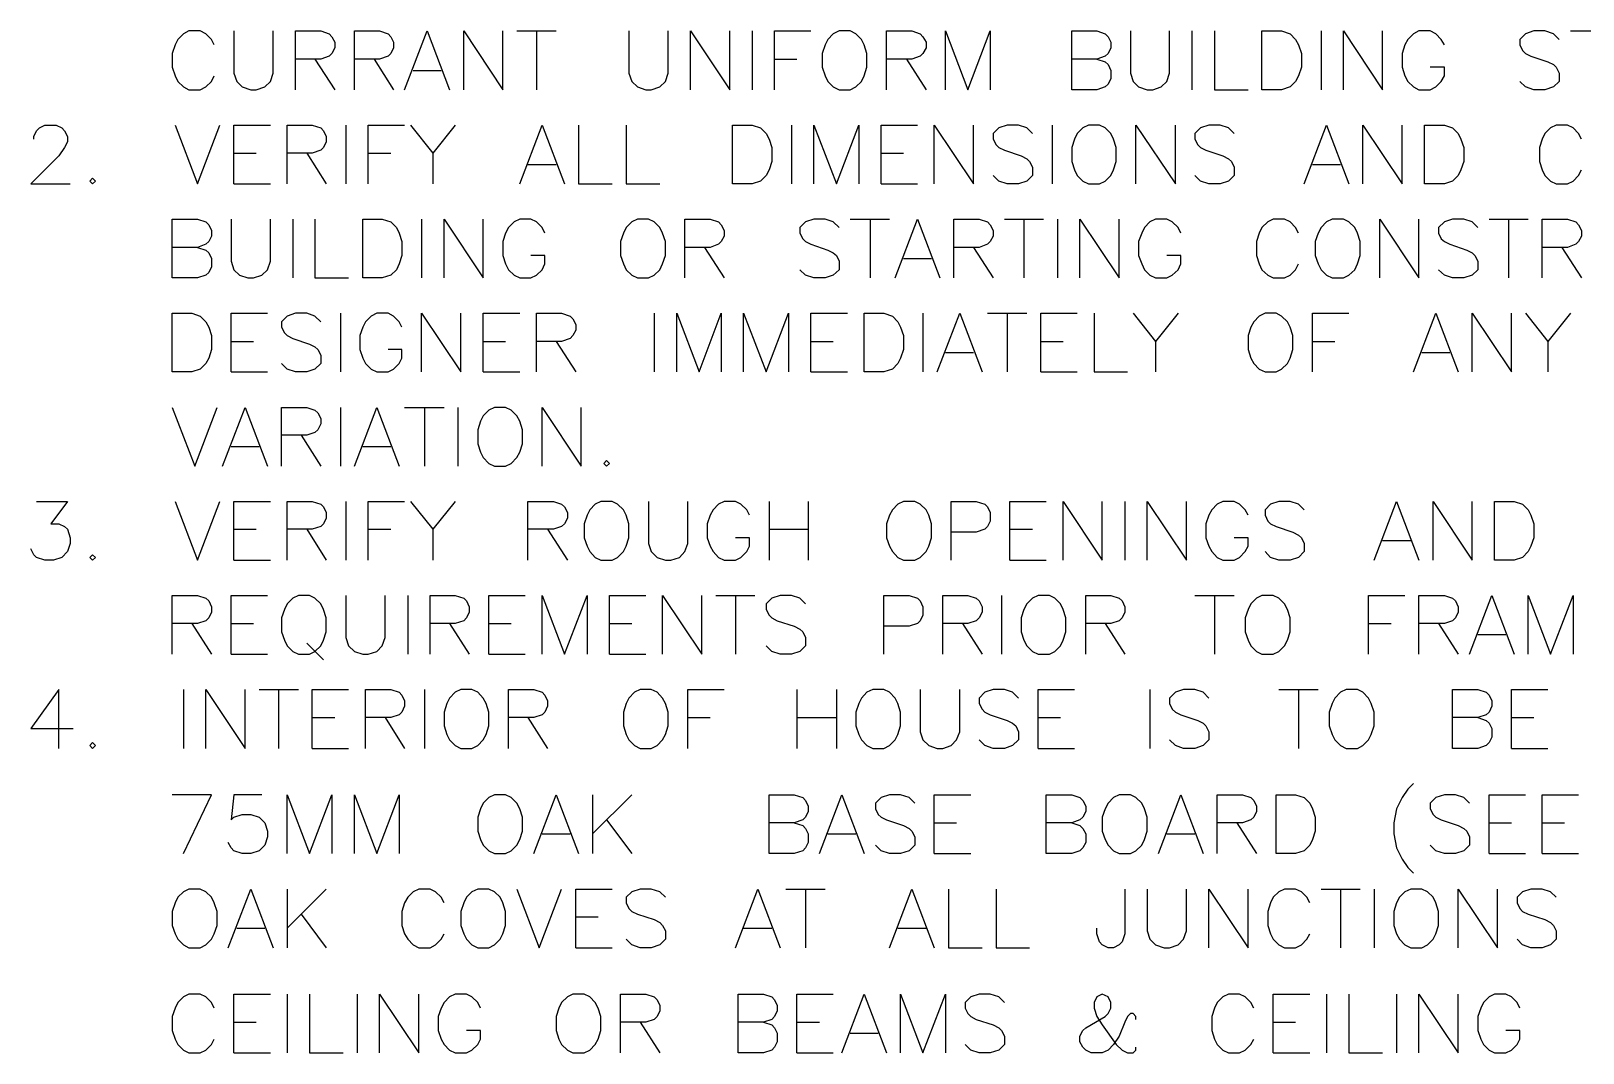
# Paper-space layout 'ISO A1' of a CAD drawing. Extents: x 0 to 817, y 0 to 553.
# Drawn here: x 524.4 to 656.3, y 378.9 to 465.8 of the extents above; entities that cross this region are included whole.
import ezdxf
from ezdxf.xclip import XClip

# ---------------------------------------------------------------- set-up
doc = ezdxf.new("R2010")
doc.units = 0
doc.header["$XCLIPFRAME"] = 0
doc.layers.add('Text', color=7, linetype='Continuous')

# ---------------------------------------------------------------- blocks, each defined once
blk = doc.blocks.new('Viewport6')
at = {"layer": 'Text', "color": 18, "linetype": 'Continuous', "lineweight": 25, "true_color": 0x000000}
for p, q in [((565.67, 465.85), (569.01, 465.85)), ((567.34, 465.85), (567.34, 460.85)), ((585.67, 465.85), (585.67, 460.85)), ((623.05, 465.85), (623.05, 460.85)), ((634.02, 465.85), (634.02, 460.85)), ((655.21, 465.85), (658.53, 465.85)), ((548.52, 463.46), (550.2, 460.85)), ((553.54, 463.46), (555.19, 460.85)), ((587.58, 463.46), (589.48, 463.46)), ((598.78, 463.46), (600.45, 460.85)), ((556.86, 462.5), (559.26, 462.5)), ((551.15, 457.85), (551.15, 452.85)), ((560.44, 457.85), (558.54, 455.46)), ((589.02, 457.85), (589.02, 452.85)), ((611.16, 457.85), (611.16, 452.85)), ((541.62, 455.46), (543.53, 455.46)), ((547.83, 455.46), (549.48, 452.85)), ((553.05, 455.46), (554.96, 455.46)), ((596.64, 455.46), (598.54, 455.46)), ((566.62, 454.5), (569.01, 454.5)), ((633.3, 454.5), (635.67, 454.5)), ((541.62, 452.85), (544.74, 452.85)), ((596.64, 452.85), (599.73, 452.85)), ((546.64, 449.85), (546.64, 444.85)), ((557.58, 449.85), (557.58, 444.85)), ((594.01, 449.85), (597.34, 449.85)), ((595.69, 449.85), (595.69, 444.85)), ((607.12, 449.85), (610.44, 449.85)), ((608.77, 449.85), (608.77, 444.85)), ((611.62, 449.85), (611.62, 444.85)), ((648.31, 449.85), (651.63, 449.85)), ((649.96, 449.85), (649.96, 444.85)), ((581.63, 447.45), (583.3, 444.85)), ((604.49, 447.45), (606.16, 444.85)), ((654.49, 447.45), (656.16, 444.85)), ((598.54, 446.5), (600.91, 446.5)), ((550.68, 441.84), (550.68, 436.85)), ((577.35, 441.84), (577.35, 436.85)), ((600.19, 441.84), (600.19, 436.85)), ((605.68, 441.84), (609.02, 441.84)), ((607.35, 441.84), (607.35, 436.85)), ((621.87, 441.84), (619.96, 439.45)), ((655.21, 441.84), (653.3, 439.45)), ((541.39, 439.45), (543.3, 439.45)), ((562.81, 439.45), (564.72, 439.45)), ((569.01, 439.45), (570.69, 436.85)), ((590.67, 439.45), (592.57, 439.45)), ((610.21, 439.45), (612.11, 439.45)), ((633.3, 439.45), (635.2, 439.45)), ((602.1, 438.52), (604.49, 438.52)), ((642.59, 438.52), (644.96, 438.52)), ((541.39, 436.85), (544.48, 436.85)), ((562.81, 436.85), (565.92, 436.85)), ((590.67, 436.85), (593.78, 436.85)), ((610.21, 436.85), (613.3, 436.85)), ((550.68, 433.84), (550.68, 428.85)), ((556.14, 433.84), (559.49, 433.84)), ((557.82, 433.84), (557.82, 428.85)), ((560.67, 433.84), (560.67, 428.85)), ((547.34, 431.47), (549.01, 428.85)), ((541.39, 430.52), (543.78, 430.52)), ((552.59, 430.52), (554.96, 430.52)), ((551.15, 425.84), (551.15, 420.85)), ((560.44, 425.84), (558.54, 423.47)), ((587.11, 425.84), (587.11, 420.85)), ((590.44, 425.84), (590.44, 420.85)), ((617.34, 425.84), (617.34, 420.85)), ((541.62, 423.47), (543.53, 423.47)), ((547.83, 423.47), (549.48, 420.85)), ((553.05, 423.47), (554.96, 423.47)), ((568.29, 423.47), (569.97, 420.85)), ((587.11, 423.47), (590.44, 423.47)), ((607.58, 423.47), (609.49, 423.47)), ((639.25, 422.52), (641.64, 422.52)), ((541.62, 420.85), (544.74, 420.85)), ((607.58, 420.85), (610.67, 420.85)), ((556.4, 417.84), (556.4, 412.85)), ((582.58, 417.84), (585.91, 417.84)), ((584.25, 417.84), (584.25, 412.85)), ((606.86, 417.84), (606.86, 412.85)), ((623.29, 417.84), (626.63, 417.84)), ((624.96, 417.84), (624.96, 412.85)), ((538.07, 415.47), (539.72, 412.85)), ((541.39, 415.47), (543.3, 415.47)), ((559.96, 415.47), (561.63, 412.85)), ((563.3, 415.47), (565.2, 415.47)), ((573.54, 415.47), (575.45, 415.47)), ((603.54, 415.47), (605.21, 412.85)), ((615.67, 415.47), (617.34, 412.85)), ((638.06, 415.47), (639.97, 415.47)), ((644.01, 415.47), (645.68, 412.85)), ((647.35, 414.52), (649.72, 414.52)), ((541.39, 412.85), (544.48, 412.85)), ((547.83, 413.8), (549.24, 412.36)), ((563.3, 412.85), (566.39, 412.85)), ((573.54, 412.85), (576.63, 412.85)), ((537.35, 409.84), (537.35, 404.84)), ((543.78, 409.84), (547.11, 409.84)), ((545.43, 409.84), (545.43, 404.84)), ((557.82, 409.84), (557.82, 404.84)), ((589.48, 409.84), (589.48, 404.84)), ((592.83, 409.84), (592.83, 404.84)), ((619.48, 409.84), (619.48, 404.84)), ((630.44, 409.84), (633.76, 409.84)), ((632.11, 409.84), (632.11, 404.84)), ((548.29, 407.47), (550.2, 407.47)), ((554.49, 407.47), (556.14, 404.84)), ((566.62, 407.47), (568.29, 404.84)), ((580.21, 407.47), (582.1, 407.47)), ((589.48, 407.47), (592.83, 407.47)), ((609.97, 407.47), (611.88, 407.47)), ((650.19, 407.47), (652.1, 407.47)), ((548.29, 404.84), (551.38, 404.84)), ((609.97, 404.84), (613.06, 404.84)), ((650.19, 404.84), (653.3, 404.84)), ((572.1, 400.89), (572.1, 395.89)), ((575.45, 400.89), (572.1, 397.56)), ((573.29, 398.75), (575.45, 395.89)), ((601.15, 398.52), (603.05, 398.52)), ((626.86, 398.52), (628.54, 395.89)), ((648.31, 398.52), (650.19, 398.52)), ((652.82, 398.52), (654.72, 398.52)), ((567.83, 397.56), (570.2, 397.56)), ((592.11, 397.56), (594.48, 397.56)), ((620.92, 397.56), (623.29, 397.56)), ((601.15, 395.89), (604.26, 395.89)), ((648.31, 395.89), (651.4, 395.89)), ((652.82, 395.89), (655.91, 395.89)), ((546.15, 392.88), (546.15, 387.89)), ((549.48, 392.88), (546.15, 389.56)), ((588.53, 392.88), (591.88, 392.88)), ((590.2, 392.88), (590.2, 387.89)), ((634.02, 392.88), (637.34, 392.88)), ((635.67, 392.88), (635.67, 387.89)), ((638.53, 392.88), (638.53, 387.89)), ((547.34, 390.75), (549.48, 387.89)), ((570.69, 390.51), (572.59, 390.51)), ((541.88, 389.56), (544.25, 389.56)), ((584.95, 389.56), (587.35, 389.56)), ((598.06, 389.56), (600.45, 389.56)), ((570.69, 387.89), (573.78, 387.89)), ((546.15, 383.93), (546.15, 378.94)), ((552.1, 383.93), (552.1, 378.94)), ((634.48, 383.93), (634.48, 378.94)), ((640.43, 383.93), (640.43, 378.94)), ((541.62, 381.56), (543.53, 381.56)), ((576.15, 381.56), (577.82, 378.94)), ((589.48, 381.56), (591.39, 381.56)), ((629.95, 381.56), (631.86, 381.56)), ((594.01, 380.61), (596.38, 380.61)), ((541.62, 378.94), (544.74, 378.94)), ((589.48, 378.94), (592.57, 378.94)), ((629.95, 378.94), (633.07, 378.94))]:
    blk.add_line(p, q, dxfattribs=at)
for points in [[(539.97, 464.66), (539.72, 465.13), (539.25, 465.62), (538.77, 465.85), (537.81, 465.85), (537.35, 465.62), (536.86, 465.13), (536.63, 464.66), (536.4, 463.94), (536.4, 462.76), (536.63, 462.04), (536.86, 461.55), (537.35, 461.09), (537.81, 460.85), (538.77, 460.85), (539.25, 461.09), (539.72, 461.55), (539.97, 462.04)], [(541.62, 465.85), (541.62, 462.27), (541.88, 461.55), (542.34, 461.09), (543.06, 460.85), (543.53, 460.85), (544.25, 461.09), (544.74, 461.55), (544.97, 462.27), (544.97, 465.85)], [(546.87, 460.85), (546.87, 465.85), (549.01, 465.85), (549.73, 465.62), (549.96, 465.36), (550.2, 464.9), (550.2, 464.41), (549.96, 463.94), (549.73, 463.71), (549.01, 463.46), (546.87, 463.46)], [(551.87, 460.85), (551.87, 465.85), (554.01, 465.85), (554.73, 465.62), (554.96, 465.36), (555.19, 464.9), (555.19, 464.41), (554.96, 463.94), (554.73, 463.71), (554.01, 463.46), (551.87, 463.46)], [(556.14, 460.85), (558.05, 465.85), (559.96, 460.85)], [(561.16, 460.85), (561.16, 465.85), (564.48, 460.85), (564.48, 465.85)], [(575.2, 465.85), (575.2, 462.27), (575.45, 461.55), (575.92, 461.09), (576.63, 460.85), (577.1, 460.85), (577.82, 461.09), (578.31, 461.55), (578.54, 462.27), (578.54, 465.85)], [(580.44, 460.85), (580.44, 465.85), (583.77, 460.85), (583.77, 465.85)], [(587.58, 460.85), (587.58, 465.85), (590.67, 465.85)], [(593.06, 465.85), (592.57, 465.62), (592.11, 465.13), (591.88, 464.66), (591.62, 463.94), (591.62, 462.76), (591.88, 462.04), (592.11, 461.55), (592.57, 461.09), (593.06, 460.85), (594.01, 460.85), (594.48, 461.09), (594.97, 461.55), (595.2, 462.04), (595.43, 462.76), (595.43, 463.94), (595.2, 464.66), (594.97, 465.13), (594.48, 465.62), (594.01, 465.85), (593.06, 465.85)], [(597.1, 460.85), (597.1, 465.85), (599.24, 465.85), (599.96, 465.62), (600.19, 465.36), (600.45, 464.9), (600.45, 464.41), (600.19, 463.94), (599.96, 463.71), (599.24, 463.46), (597.1, 463.46)], [(602.1, 460.85), (602.1, 465.85), (604, 460.85), (605.91, 465.85), (605.91, 460.85)], [(614.97, 463.46), (615.67, 463.22), (615.92, 462.99), (616.15, 462.5), (616.15, 461.81), (615.92, 461.32), (615.67, 461.09), (614.97, 460.85), (612.83, 460.85), (612.83, 465.85), (614.97, 465.85), (615.67, 465.62), (615.92, 465.36), (616.15, 464.9), (616.15, 464.41), (615.92, 463.94), (615.67, 463.71), (614.97, 463.46), (612.83, 463.46)], [(617.83, 465.85), (617.83, 462.27), (618.06, 461.55), (618.52, 461.09), (619.24, 460.85), (619.73, 460.85), (620.43, 461.09), (620.92, 461.55), (621.15, 462.27), (621.15, 465.85)], [(624.96, 465.85), (624.96, 460.85), (627.82, 460.85)], [(629, 460.85), (629, 465.85), (630.67, 465.85), (631.39, 465.62), (631.86, 465.13), (632.11, 464.66), (632.35, 463.94), (632.35, 462.76), (632.11, 462.04), (631.86, 461.55), (631.39, 461.09), (630.67, 460.85), (629, 460.85)], [(635.92, 460.85), (635.92, 465.85), (639.25, 460.85), (639.25, 465.85)], [(644.5, 464.66), (644.24, 465.13), (643.78, 465.62), (643.29, 465.85), (642.34, 465.85), (641.87, 465.62), (641.38, 465.13), (641.15, 464.66), (640.92, 463.94), (640.92, 462.76), (641.15, 462.04), (641.38, 461.55), (641.87, 461.09), (642.34, 460.85), (643.29, 460.85), (643.78, 461.09), (644.24, 461.55), (644.5, 462.04), (644.5, 462.76), (643.29, 462.76)], [(654.25, 465.13), (653.77, 465.62), (653.05, 465.85), (652.1, 465.85), (651.4, 465.62), (650.91, 465.13), (650.91, 464.66), (651.14, 464.18), (651.4, 463.94), (651.86, 463.71), (653.3, 463.22), (653.77, 462.99), (654, 462.76), (654.25, 462.27), (654.25, 461.55), (653.77, 461.09), (653.05, 460.85), (652.1, 460.85), (651.4, 461.09), (650.91, 461.55)], [(524.63, 456.66), (524.63, 456.89), (524.86, 457.36), (525.11, 457.61), (525.58, 457.85), (526.53, 457.85), (527.02, 457.61), (527.25, 457.36), (527.48, 456.89), (527.48, 456.41), (527.25, 455.94), (526.76, 455.22), (524.39, 452.85), (527.72, 452.85)], [(536.63, 457.85), (538.53, 452.85), (540.44, 457.85)], [(541.62, 452.85), (541.62, 457.85), (544.74, 457.85)], [(546.15, 452.85), (546.15, 457.85), (548.29, 457.85), (549.01, 457.61), (549.24, 457.36), (549.48, 456.89), (549.48, 456.41), (549.24, 455.94), (549.01, 455.71), (548.29, 455.46), (546.15, 455.46)], [(553.05, 452.85), (553.05, 457.85), (556.14, 457.85)], [(556.63, 457.85), (558.54, 455.46), (558.54, 452.85)], [(565.92, 452.85), (567.83, 457.85), (569.73, 452.85)], [(570.92, 457.85), (570.92, 452.85), (573.78, 452.85)], [(574.96, 457.85), (574.96, 452.85), (577.82, 452.85)], [(584, 452.85), (584, 457.85), (585.67, 457.85), (586.39, 457.61), (586.86, 457.13), (587.11, 456.66), (587.35, 455.94), (587.35, 454.76), (587.11, 454.04), (586.86, 453.55), (586.39, 453.08), (585.67, 452.85), (584, 452.85)], [(590.92, 452.85), (590.92, 457.85), (592.83, 452.85), (594.73, 457.85), (594.73, 452.85)], [(596.64, 452.85), (596.64, 457.85), (599.73, 457.85)], [(601.15, 452.85), (601.15, 457.85), (604.49, 452.85), (604.49, 457.85)], [(609.49, 457.13), (609.02, 457.61), (608.3, 457.85), (607.35, 457.85), (606.63, 457.61), (606.16, 457.13), (606.16, 456.66), (606.4, 456.17), (606.63, 455.94), (607.12, 455.71), (608.53, 455.22), (609.02, 454.99), (609.25, 454.76), (609.49, 454.27), (609.49, 453.55), (609.02, 453.08), (608.3, 452.85), (607.35, 452.85), (606.63, 453.08), (606.16, 453.55)], [(614.25, 457.85), (613.78, 457.61), (613.3, 457.13), (613.06, 456.66), (612.83, 455.94), (612.83, 454.76), (613.06, 454.04), (613.3, 453.55), (613.78, 453.08), (614.25, 452.85), (615.2, 452.85), (615.67, 453.08), (616.15, 453.55), (616.39, 454.04), (616.62, 454.76), (616.62, 455.94), (616.39, 456.66), (616.15, 457.13), (615.67, 457.61), (615.2, 457.85), (614.25, 457.85)], [(618.29, 452.85), (618.29, 457.85), (621.64, 452.85), (621.64, 457.85)], [(626.63, 457.13), (626.14, 457.61), (625.45, 457.85), (624.49, 457.85), (623.77, 457.61), (623.29, 457.13), (623.29, 456.66), (623.54, 456.17), (623.77, 455.94), (624.24, 455.71), (625.68, 455.22), (626.14, 454.99), (626.4, 454.76), (626.63, 454.27), (626.63, 453.55), (626.14, 453.08), (625.45, 452.85), (624.49, 452.85), (623.77, 453.08), (623.29, 453.55)], [(632.58, 452.85), (634.48, 457.85), (636.39, 452.85)], [(637.57, 452.85), (637.57, 457.85), (640.92, 452.85), (640.92, 457.85)], [(642.82, 452.85), (642.82, 457.85), (644.5, 457.85), (645.2, 457.61), (645.68, 457.13), (645.91, 456.66), (646.15, 455.94), (646.15, 454.76), (645.91, 454.04), (645.68, 453.55), (645.2, 453.08), (644.5, 452.85), (642.82, 452.85)], [(656.16, 456.66), (655.91, 457.13), (655.44, 457.61), (654.95, 457.85), (654, 457.85), (653.53, 457.61), (653.05, 457.13), (652.82, 456.66), (652.58, 455.94), (652.58, 454.76), (652.82, 454.04), (653.05, 453.55), (653.53, 453.08), (654, 452.85), (654.95, 452.85), (655.44, 453.08), (655.91, 453.55), (656.16, 454.04)], [(529.62, 453.32), (529.39, 453.08), (529.62, 452.85), (529.88, 453.08), (529.62, 453.32)], [(538.53, 447.45), (539.25, 447.22), (539.49, 446.99), (539.72, 446.5), (539.72, 445.8), (539.49, 445.32), (539.25, 445.08), (538.53, 444.85), (536.4, 444.85), (536.4, 449.85), (538.53, 449.85), (539.25, 449.61), (539.49, 449.36), (539.72, 448.89), (539.72, 448.41), (539.49, 447.94), (539.25, 447.71), (538.53, 447.45), (536.4, 447.45)], [(541.39, 449.85), (541.39, 446.27), (541.62, 445.55), (542.11, 445.08), (542.83, 444.85), (543.3, 444.85), (544.02, 445.08), (544.48, 445.55), (544.74, 446.27), (544.74, 449.85)], [(548.52, 449.85), (548.52, 444.85), (551.38, 444.85)], [(552.59, 444.85), (552.59, 449.85), (554.24, 449.85), (554.96, 449.61), (555.45, 449.13), (555.68, 448.66), (555.91, 447.94), (555.91, 446.76), (555.68, 446.04), (555.45, 445.55), (554.96, 445.08), (554.24, 444.85), (552.59, 444.85)], [(559.49, 444.85), (559.49, 449.85), (562.81, 444.85), (562.81, 449.85)], [(568.06, 448.66), (567.83, 449.13), (567.34, 449.61), (566.88, 449.85), (565.92, 449.85), (565.44, 449.61), (564.97, 449.13), (564.72, 448.66), (564.48, 447.94), (564.48, 446.76), (564.72, 446.04), (564.97, 445.55), (565.44, 445.08), (565.92, 444.85), (566.88, 444.85), (567.34, 445.08), (567.83, 445.55), (568.06, 446.04), (568.06, 446.76), (566.88, 446.76)], [(575.92, 449.85), (575.45, 449.61), (574.96, 449.13), (574.73, 448.66), (574.5, 447.94), (574.5, 446.76), (574.73, 446.04), (574.96, 445.55), (575.45, 445.08), (575.92, 444.85), (576.87, 444.85), (577.35, 445.08), (577.82, 445.55), (578.05, 446.04), (578.31, 446.76), (578.31, 447.94), (578.05, 448.66), (577.82, 449.13), (577.35, 449.61), (576.87, 449.85), (575.92, 449.85)], [(579.96, 444.85), (579.96, 449.85), (582.1, 449.85), (582.82, 449.61), (583.05, 449.36), (583.3, 448.89), (583.3, 448.41), (583.05, 447.94), (582.82, 447.71), (582.1, 447.45), (579.96, 447.45)], [(593.06, 449.13), (592.57, 449.61), (591.88, 449.85), (590.92, 449.85), (590.2, 449.61), (589.72, 449.13), (589.72, 448.66), (589.97, 448.17), (590.2, 447.94), (590.67, 447.71), (592.11, 447.22), (592.57, 446.99), (592.83, 446.76), (593.06, 446.27), (593.06, 445.55), (592.57, 445.08), (591.88, 444.85), (590.92, 444.85), (590.2, 445.08), (589.72, 445.55)], [(597.82, 444.85), (599.73, 449.85), (601.63, 444.85)], [(602.82, 444.85), (602.82, 449.85), (604.96, 449.85), (605.68, 449.61), (605.91, 449.36), (606.16, 448.89), (606.16, 448.41), (605.91, 447.94), (605.68, 447.71), (604.96, 447.45), (602.82, 447.45)], [(613.53, 444.85), (613.53, 449.85), (616.87, 444.85), (616.87, 449.85)], [(622.1, 448.66), (621.87, 449.13), (621.38, 449.61), (620.92, 449.85), (619.96, 449.85), (619.48, 449.61), (619.01, 449.13), (618.78, 448.66), (618.52, 447.94), (618.52, 446.76), (618.78, 446.04), (619.01, 445.55), (619.48, 445.08), (619.96, 444.85), (620.92, 444.85), (621.38, 445.08), (621.87, 445.55), (622.1, 446.04), (622.1, 446.76), (620.92, 446.76)], [(632.11, 448.66), (631.86, 449.13), (631.39, 449.61), (630.91, 449.85), (629.95, 449.85), (629.49, 449.61), (629, 449.13), (628.77, 448.66), (628.54, 447.94), (628.54, 446.76), (628.77, 446.04), (629, 445.55), (629.49, 445.08), (629.95, 444.85), (630.91, 444.85), (631.39, 445.08), (631.86, 445.55), (632.11, 446.04)], [(634.97, 449.85), (634.48, 449.61), (634.02, 449.13), (633.76, 448.66), (633.53, 447.94), (633.53, 446.76), (633.76, 446.04), (634.02, 445.55), (634.48, 445.08), (634.97, 444.85), (635.92, 444.85), (636.39, 445.08), (636.88, 445.55), (637.11, 446.04), (637.34, 446.76), (637.34, 447.94), (637.11, 448.66), (636.88, 449.13), (636.39, 449.61), (635.92, 449.85), (634.97, 449.85)], [(639.01, 444.85), (639.01, 449.85), (642.34, 444.85), (642.34, 449.85)], [(647.35, 449.13), (646.87, 449.61), (646.15, 449.85), (645.2, 449.85), (644.5, 449.61), (644.01, 449.13), (644.01, 448.66), (644.24, 448.17), (644.5, 447.94), (644.96, 447.71), (646.4, 447.22), (646.87, 446.99), (647.1, 446.76), (647.35, 446.27), (647.35, 445.55), (646.87, 445.08), (646.15, 444.85), (645.2, 444.85), (644.5, 445.08), (644.01, 445.55)], [(652.82, 444.85), (652.82, 449.85), (654.95, 449.85), (655.67, 449.61), (655.91, 449.36), (656.16, 448.89), (656.16, 448.41), (655.91, 447.94), (655.67, 447.71), (654.95, 447.45), (652.82, 447.45)], [(536.4, 436.85), (536.4, 441.84), (538.07, 441.84), (538.77, 441.61), (539.25, 441.12), (539.49, 440.66), (539.72, 439.94), (539.72, 438.75), (539.49, 438.03), (539.25, 437.57), (538.77, 437.08), (538.07, 436.85), (536.4, 436.85)], [(541.39, 436.85), (541.39, 441.84), (544.48, 441.84)], [(549.01, 441.12), (548.52, 441.61), (547.83, 441.84), (546.87, 441.84), (546.15, 441.61), (545.69, 441.12), (545.69, 440.66), (545.92, 440.17), (546.15, 439.94), (546.64, 439.71), (548.06, 439.22), (548.52, 438.99), (548.78, 438.75), (549.01, 438.27), (549.01, 437.57), (548.52, 437.08), (547.83, 436.85), (546.87, 436.85), (546.15, 437.08), (545.69, 437.57)], [(555.91, 440.66), (555.68, 441.12), (555.19, 441.61), (554.73, 441.84), (553.77, 441.84), (553.29, 441.61), (552.82, 441.12), (552.59, 440.66), (552.33, 439.94), (552.33, 438.75), (552.59, 438.03), (552.82, 437.57), (553.29, 437.08), (553.77, 436.85), (554.73, 436.85), (555.19, 437.08), (555.68, 437.57), (555.91, 438.03), (555.91, 438.75), (554.73, 438.75)], [(557.58, 436.85), (557.58, 441.84), (560.91, 436.85), (560.91, 441.84)], [(562.81, 436.85), (562.81, 441.84), (565.92, 441.84)], [(567.34, 436.85), (567.34, 441.84), (569.48, 441.84), (570.2, 441.61), (570.43, 441.36), (570.69, 440.89), (570.69, 440.41), (570.43, 439.94), (570.2, 439.71), (569.48, 439.45), (567.34, 439.45)], [(579.26, 436.85), (579.26, 441.84), (581.16, 436.85), (583.05, 441.84), (583.05, 436.85)], [(584.95, 436.85), (584.95, 441.84), (586.86, 436.85), (588.76, 441.84), (588.76, 436.85)], [(590.67, 436.85), (590.67, 441.84), (593.78, 441.84)], [(595.2, 436.85), (595.2, 441.84), (596.87, 441.84), (597.59, 441.61), (598.06, 441.12), (598.29, 440.66), (598.54, 439.94), (598.54, 438.75), (598.29, 438.03), (598.06, 437.57), (597.59, 437.08), (596.87, 436.85), (595.2, 436.85)], [(601.4, 436.85), (603.31, 441.84), (605.21, 436.85)], [(610.21, 436.85), (610.21, 441.84), (613.3, 441.84)], [(614.74, 441.84), (614.74, 436.85), (617.57, 436.85)], [(618.06, 441.84), (619.96, 439.45), (619.96, 436.85)], [(629.26, 441.84), (628.77, 441.61), (628.3, 441.12), (628.05, 440.66), (627.82, 439.94), (627.82, 438.75), (628.05, 438.03), (628.3, 437.57), (628.77, 437.08), (629.26, 436.85), (630.21, 436.85), (630.67, 437.08), (631.16, 437.57), (631.39, 438.03), (631.63, 438.75), (631.63, 439.94), (631.39, 440.66), (631.16, 441.12), (630.67, 441.61), (630.21, 441.84), (629.26, 441.84)], [(633.3, 436.85), (633.3, 441.84), (636.39, 441.84)], [(641.87, 436.85), (643.78, 441.84), (645.68, 436.85)], [(646.87, 436.85), (646.87, 441.84), (650.19, 436.85), (650.19, 441.84)], [(651.4, 441.84), (653.3, 439.45), (653.3, 436.85)], [(536.4, 433.84), (538.3, 428.85), (540.21, 433.84)], [(540.67, 428.85), (542.58, 433.84), (544.48, 428.85)], [(545.69, 428.85), (545.69, 433.84), (547.83, 433.84), (548.52, 433.61), (548.78, 433.38), (549.01, 432.89), (549.01, 432.43), (548.78, 431.94), (548.52, 431.71), (547.83, 431.47), (545.69, 431.47)], [(551.87, 428.85), (553.77, 433.84), (555.68, 428.85)], [(563.77, 433.84), (563.3, 433.61), (562.81, 433.12), (562.58, 432.66), (562.35, 431.94), (562.35, 430.75), (562.58, 430.03), (562.81, 429.57), (563.3, 429.08), (563.77, 428.85), (564.72, 428.85), (565.2, 429.08), (565.67, 429.57), (565.92, 430.03), (566.16, 430.75), (566.16, 431.94), (565.92, 432.66), (565.67, 433.12), (565.2, 433.61), (564.72, 433.84), (563.77, 433.84)], [(567.83, 428.85), (567.83, 433.84), (571.15, 428.85), (571.15, 433.84)], [(573.29, 429.31), (573.06, 429.08), (573.29, 428.85), (573.54, 429.08), (573.29, 429.31)], [(524.86, 425.84), (527.48, 425.84), (526.07, 423.94), (526.76, 423.94), (527.25, 423.7), (527.48, 423.47), (527.72, 422.75), (527.72, 422.26), (527.48, 421.57), (527.02, 421.08), (526.3, 420.85), (525.58, 420.85), (524.86, 421.08), (524.63, 421.31), (524.39, 421.8)], [(536.63, 425.84), (538.53, 420.85), (540.44, 425.84)], [(541.62, 420.85), (541.62, 425.84), (544.74, 425.84)], [(546.15, 420.85), (546.15, 425.84), (548.29, 425.84), (549.01, 425.61), (549.24, 425.38), (549.48, 424.89), (549.48, 424.42), (549.24, 423.94), (549.01, 423.7), (548.29, 423.47), (546.15, 423.47)], [(553.05, 420.85), (553.05, 425.84), (556.14, 425.84)], [(556.63, 425.84), (558.54, 423.47), (558.54, 420.85)], [(566.62, 420.85), (566.62, 425.84), (568.78, 425.84), (569.48, 425.61), (569.73, 425.38), (569.97, 424.89), (569.97, 424.42), (569.73, 423.94), (569.48, 423.7), (568.78, 423.47), (566.62, 423.47)], [(572.82, 425.84), (572.34, 425.61), (571.87, 425.12), (571.64, 424.66), (571.39, 423.94), (571.39, 422.75), (571.64, 422.03), (571.87, 421.57), (572.34, 421.08), (572.82, 420.85), (573.78, 420.85), (574.24, 421.08), (574.73, 421.57), (574.96, 422.03), (575.2, 422.75), (575.2, 423.94), (574.96, 424.66), (574.73, 425.12), (574.24, 425.61), (573.78, 425.84), (572.82, 425.84)], [(576.87, 425.84), (576.87, 422.26), (577.1, 421.57), (577.59, 421.08), (578.31, 420.85), (578.77, 420.85), (579.49, 421.08), (579.96, 421.57), (580.21, 422.26), (580.21, 425.84)], [(585.44, 424.66), (585.21, 425.12), (584.72, 425.61), (584.25, 425.84), (583.3, 425.84), (582.82, 425.61), (582.35, 425.12), (582.1, 424.66), (581.86, 423.94), (581.86, 422.75), (582.1, 422.03), (582.35, 421.57), (582.82, 421.08), (583.3, 420.85), (584.25, 420.85), (584.72, 421.08), (585.21, 421.57), (585.44, 422.03), (585.44, 422.75), (584.25, 422.75)], [(598.54, 425.84), (598.06, 425.61), (597.59, 425.12), (597.34, 424.66), (597.1, 423.94), (597.1, 422.75), (597.34, 422.03), (597.59, 421.57), (598.06, 421.08), (598.54, 420.85), (599.5, 420.85), (599.96, 421.08), (600.45, 421.57), (600.68, 422.03), (600.91, 422.75), (600.91, 423.94), (600.68, 424.66), (600.45, 425.12), (599.96, 425.61), (599.5, 425.84), (598.54, 425.84)], [(602.59, 420.85), (602.59, 425.84), (604.72, 425.84), (605.44, 425.61), (605.68, 425.38), (605.91, 424.89), (605.91, 424.17), (605.68, 423.7), (605.44, 423.47), (604.72, 423.22), (602.59, 423.22)], [(607.58, 420.85), (607.58, 425.84), (610.67, 425.84)], [(612.11, 420.85), (612.11, 425.84), (615.43, 420.85), (615.43, 425.84)], [(619.24, 420.85), (619.24, 425.84), (622.59, 420.85), (622.59, 425.84)], [(627.82, 424.66), (627.58, 425.12), (627.1, 425.61), (626.63, 425.84), (625.68, 425.84), (625.19, 425.61), (624.73, 425.12), (624.49, 424.66), (624.24, 423.94), (624.24, 422.75), (624.49, 422.03), (624.73, 421.57), (625.19, 421.08), (625.68, 420.85), (626.63, 420.85), (627.1, 421.08), (627.58, 421.57), (627.82, 422.03), (627.82, 422.75), (626.63, 422.75)], [(632.58, 425.12), (632.11, 425.61), (631.39, 425.84), (630.44, 425.84), (629.72, 425.61), (629.26, 425.12), (629.26, 424.66), (629.49, 424.17), (629.72, 423.94), (630.21, 423.7), (631.63, 423.22), (632.11, 422.98), (632.35, 422.75), (632.58, 422.26), (632.58, 421.57), (632.11, 421.08), (631.39, 420.85), (630.44, 420.85), (629.72, 421.08), (629.26, 421.57)], [(638.53, 420.85), (640.43, 425.84), (642.34, 420.85)], [(643.54, 420.85), (643.54, 425.84), (646.87, 420.85), (646.87, 425.84)], [(648.77, 420.85), (648.77, 425.84), (650.44, 425.84), (651.14, 425.61), (651.63, 425.12), (651.86, 424.66), (652.1, 423.94), (652.1, 422.75), (651.86, 422.03), (651.63, 421.57), (651.14, 421.08), (650.44, 420.85), (648.77, 420.85)], [(529.62, 421.31), (529.39, 421.08), (529.62, 420.85), (529.88, 421.08), (529.62, 421.31)], [(536.4, 412.85), (536.4, 417.84), (538.53, 417.84), (539.25, 417.61), (539.49, 417.38), (539.72, 416.89), (539.72, 416.42), (539.49, 415.94), (539.25, 415.7), (538.53, 415.47), (536.4, 415.47)], [(541.39, 412.85), (541.39, 417.84), (544.48, 417.84)], [(547.11, 417.84), (546.64, 417.61), (546.15, 417.12), (545.92, 416.66), (545.69, 415.94), (545.69, 414.75), (545.92, 414.03), (546.15, 413.57), (546.64, 413.08), (547.11, 412.85), (548.06, 412.85), (548.52, 413.08), (549.01, 413.57), (549.24, 414.03), (549.48, 414.75), (549.48, 415.94), (549.24, 416.66), (549.01, 417.12), (548.52, 417.61), (548.06, 417.84), (547.11, 417.84)], [(551.15, 417.84), (551.15, 414.26), (551.38, 413.57), (551.87, 413.08), (552.59, 412.85), (553.05, 412.85), (553.77, 413.08), (554.24, 413.57), (554.49, 414.26), (554.49, 417.84)], [(558.3, 412.85), (558.3, 417.84), (560.44, 417.84), (561.16, 417.61), (561.39, 417.38), (561.63, 416.89), (561.63, 416.42), (561.39, 415.94), (561.16, 415.7), (560.44, 415.47), (558.3, 415.47)], [(563.3, 412.85), (563.3, 417.84), (566.39, 417.84)], [(567.83, 412.85), (567.83, 417.84), (569.73, 412.85), (571.64, 417.84), (571.64, 412.85)], [(573.54, 412.85), (573.54, 417.84), (576.63, 417.84)], [(578.05, 412.85), (578.05, 417.84), (581.4, 412.85), (581.4, 417.84)], [(590.2, 417.12), (589.72, 417.61), (589.02, 417.84), (588.06, 417.84), (587.35, 417.61), (586.86, 417.12), (586.86, 416.66), (587.11, 416.17), (587.35, 415.94), (587.81, 415.7), (589.25, 415.22), (589.72, 414.98), (589.97, 414.75), (590.2, 414.26), (590.2, 413.57), (589.72, 413.08), (589.02, 412.85), (588.06, 412.85), (587.35, 413.08), (586.86, 413.57)], [(596.87, 412.85), (596.87, 417.84), (599.01, 417.84), (599.73, 417.61), (599.96, 417.38), (600.19, 416.89), (600.19, 416.17), (599.96, 415.7), (599.73, 415.47), (599.01, 415.22), (596.87, 415.22)], [(601.87, 412.85), (601.87, 417.84), (604, 417.84), (604.72, 417.61), (604.96, 417.38), (605.21, 416.89), (605.21, 416.42), (604.96, 415.94), (604.72, 415.7), (604, 415.47), (601.87, 415.47)], [(609.97, 417.84), (609.49, 417.61), (609.02, 417.12), (608.77, 416.66), (608.53, 415.94), (608.53, 414.75), (608.77, 414.03), (609.02, 413.57), (609.49, 413.08), (609.97, 412.85), (610.93, 412.85), (611.39, 413.08), (611.88, 413.57), (612.11, 414.03), (612.34, 414.75), (612.34, 415.94), (612.11, 416.66), (611.88, 417.12), (611.39, 417.61), (610.93, 417.84), (609.97, 417.84)], [(614.02, 412.85), (614.02, 417.84), (616.15, 417.84), (616.87, 417.61), (617.11, 417.38), (617.34, 416.89), (617.34, 416.42), (617.11, 415.94), (616.87, 415.7), (616.15, 415.47), (614.02, 415.47)], [(629, 417.84), (628.54, 417.61), (628.05, 417.12), (627.82, 416.66), (627.58, 415.94), (627.58, 414.75), (627.82, 414.03), (628.05, 413.57), (628.54, 413.08), (629, 412.85), (629.95, 412.85), (630.44, 413.08), (630.91, 413.57), (631.16, 414.03), (631.39, 414.75), (631.39, 415.94), (631.16, 416.66), (630.91, 417.12), (630.44, 417.61), (629.95, 417.84), (629, 417.84)], [(638.06, 412.85), (638.06, 417.84), (641.15, 417.84)], [(642.34, 412.85), (642.34, 417.84), (644.5, 417.84), (645.2, 417.61), (645.45, 417.38), (645.68, 416.89), (645.68, 416.42), (645.45, 415.94), (645.2, 415.7), (644.5, 415.47), (642.34, 415.47)], [(646.63, 412.85), (648.54, 417.84), (650.44, 412.85)], [(651.63, 412.85), (651.63, 417.84), (653.53, 412.85), (655.44, 417.84), (655.44, 412.85)], [(526.76, 404.84), (526.76, 409.84), (524.39, 406.52), (527.97, 406.52)], [(539.25, 404.84), (539.25, 409.84), (542.58, 404.84), (542.58, 409.84)], [(548.29, 404.84), (548.29, 409.84), (551.38, 409.84)], [(552.82, 404.84), (552.82, 409.84), (554.96, 409.84), (555.68, 409.61), (555.91, 409.37), (556.14, 408.89), (556.14, 408.42), (555.91, 407.93), (555.68, 407.7), (554.96, 407.47), (552.82, 407.47)], [(560.91, 409.84), (560.44, 409.61), (559.96, 409.12), (559.72, 408.65), (559.49, 407.93), (559.49, 406.75), (559.72, 406.03), (559.96, 405.56), (560.44, 405.08), (560.91, 404.84), (561.86, 404.84), (562.35, 405.08), (562.81, 405.56), (563.07, 406.03), (563.3, 406.75), (563.3, 407.93), (563.07, 408.65), (562.81, 409.12), (562.35, 409.61), (561.86, 409.84), (560.91, 409.84)], [(564.97, 404.84), (564.97, 409.84), (567.11, 409.84), (567.83, 409.61), (568.06, 409.37), (568.29, 408.89), (568.29, 408.42), (568.06, 407.93), (567.83, 407.7), (567.11, 407.47), (564.97, 407.47)], [(576.15, 409.84), (575.68, 409.61), (575.2, 409.12), (574.96, 408.65), (574.73, 407.93), (574.73, 406.75), (574.96, 406.03), (575.2, 405.56), (575.68, 405.08), (576.15, 404.84), (577.1, 404.84), (577.59, 405.08), (578.05, 405.56), (578.31, 406.03), (578.54, 406.75), (578.54, 407.93), (578.31, 408.65), (578.05, 409.12), (577.59, 409.61), (577.1, 409.84), (576.15, 409.84)], [(580.21, 404.84), (580.21, 409.84), (583.3, 409.84)], [(595.92, 409.84), (595.43, 409.61), (594.97, 409.12), (594.73, 408.65), (594.48, 407.93), (594.48, 406.75), (594.73, 406.03), (594.97, 405.56), (595.43, 405.08), (595.92, 404.84), (596.87, 404.84), (597.34, 405.08), (597.82, 405.56), (598.06, 406.03), (598.29, 406.75), (598.29, 407.93), (598.06, 408.65), (597.82, 409.12), (597.34, 409.61), (596.87, 409.84), (595.92, 409.84)], [(599.96, 409.84), (599.96, 406.26), (600.19, 405.56), (600.68, 405.08), (601.4, 404.84), (601.87, 404.84), (602.59, 405.08), (603.05, 405.56), (603.31, 406.26), (603.31, 409.84)], [(608.3, 409.12), (607.81, 409.61), (607.12, 409.84), (606.16, 409.84), (605.44, 409.61), (604.96, 409.12), (604.96, 408.65), (605.21, 408.17), (605.44, 407.93), (605.91, 407.7), (607.35, 407.22), (607.81, 406.98), (608.07, 406.75), (608.3, 406.26), (608.3, 405.56), (607.81, 405.08), (607.12, 404.84), (606.16, 404.84), (605.44, 405.08), (604.96, 405.56)], [(609.97, 404.84), (609.97, 409.84), (613.06, 409.84)], [(624.49, 409.12), (624.01, 409.61), (623.29, 409.84), (622.33, 409.84), (621.64, 409.61), (621.15, 409.12), (621.15, 408.65), (621.38, 408.17), (621.64, 407.93), (622.1, 407.7), (623.54, 407.22), (624.01, 406.98), (624.24, 406.75), (624.49, 406.26), (624.49, 405.56), (624.01, 405.08), (623.29, 404.84), (622.33, 404.84), (621.64, 405.08), (621.15, 405.56)], [(636.16, 409.84), (635.67, 409.61), (635.2, 409.12), (634.97, 408.65), (634.72, 407.93), (634.72, 406.75), (634.97, 406.03), (635.2, 405.56), (635.67, 405.08), (636.16, 404.84), (637.11, 404.84), (637.57, 405.08), (638.06, 405.56), (638.29, 406.03), (638.53, 406.75), (638.53, 407.93), (638.29, 408.65), (638.06, 409.12), (637.57, 409.61), (637.11, 409.84), (636.16, 409.84)], [(647.35, 407.47), (648.05, 407.22), (648.31, 406.98), (648.54, 406.52), (648.54, 405.8), (648.31, 405.33), (648.05, 405.08), (647.35, 404.84), (645.2, 404.84), (645.2, 409.84), (647.35, 409.84), (648.05, 409.61), (648.31, 409.37), (648.54, 408.89), (648.54, 408.42), (648.31, 407.93), (648.05, 407.7), (647.35, 407.47), (645.2, 407.47)], [(650.19, 404.84), (650.19, 409.84), (653.3, 409.84)], [(529.62, 405.33), (529.39, 405.08), (529.62, 404.84), (529.88, 405.08), (529.62, 405.33)], [(641.87, 401.84), (641.38, 401.37), (640.92, 400.65), (640.43, 399.7), (640.2, 398.52), (640.2, 397.56), (640.43, 396.38), (640.92, 395.42), (641.38, 394.71), (641.87, 394.22)], [(537.35, 395.89), (539.72, 400.89), (536.4, 400.89)], [(544.02, 400.89), (541.62, 400.89), (541.39, 398.75), (541.62, 398.98), (542.34, 399.23), (543.06, 399.23), (543.78, 398.98), (544.25, 398.52), (544.48, 397.8), (544.48, 397.33), (544.25, 396.61), (543.78, 396.12), (543.06, 395.89), (542.34, 395.89), (541.62, 396.12), (541.39, 396.38), (541.16, 396.84)], [(546.15, 395.89), (546.15, 400.89), (548.06, 395.89), (549.96, 400.89), (549.96, 395.89)], [(551.87, 395.89), (551.87, 400.89), (553.77, 395.89), (555.68, 400.89), (555.68, 395.89)], [(563.77, 400.89), (563.3, 400.65), (562.81, 400.19), (562.58, 399.7), (562.35, 398.98), (562.35, 397.8), (562.58, 397.08), (562.81, 396.61), (563.3, 396.12), (563.77, 395.89), (564.72, 395.89), (565.2, 396.12), (565.67, 396.61), (565.92, 397.08), (566.16, 397.8), (566.16, 398.98), (565.92, 399.7), (565.67, 400.19), (565.2, 400.65), (564.72, 400.89), (563.77, 400.89)], [(567.11, 395.89), (569.01, 400.89), (570.92, 395.89)], [(589.25, 398.52), (589.97, 398.28), (590.2, 398.03), (590.44, 397.56), (590.44, 396.84), (590.2, 396.38), (589.97, 396.12), (589.25, 395.89), (587.11, 395.89), (587.11, 400.89), (589.25, 400.89), (589.97, 400.65), (590.2, 400.42), (590.44, 399.93), (590.44, 399.47), (590.2, 398.98), (589.97, 398.75), (589.25, 398.52), (587.11, 398.52)], [(591.39, 395.89), (593.29, 400.89), (595.2, 395.89)], [(599.5, 400.19), (599.01, 400.65), (598.29, 400.89), (597.34, 400.89), (596.64, 400.65), (596.15, 400.19), (596.15, 399.7), (596.38, 399.23), (596.64, 398.98), (597.1, 398.75), (598.54, 398.28), (599.01, 398.03), (599.24, 397.8), (599.5, 397.33), (599.5, 396.61), (599.01, 396.12), (598.29, 395.89), (597.34, 395.89), (596.64, 396.12), (596.15, 396.61)], [(601.15, 395.89), (601.15, 400.89), (604.26, 400.89)], [(612.83, 398.52), (613.53, 398.28), (613.78, 398.03), (614.02, 397.56), (614.02, 396.84), (613.78, 396.38), (613.53, 396.12), (612.83, 395.89), (610.67, 395.89), (610.67, 400.89), (612.83, 400.89), (613.53, 400.65), (613.78, 400.42), (614.02, 399.93), (614.02, 399.47), (613.78, 398.98), (613.53, 398.75), (612.83, 398.52), (610.67, 398.52)], [(616.87, 400.89), (616.39, 400.65), (615.92, 400.19), (615.67, 399.7), (615.43, 398.98), (615.43, 397.8), (615.67, 397.08), (615.92, 396.61), (616.39, 396.12), (616.87, 395.89), (617.83, 395.89), (618.29, 396.12), (618.78, 396.61), (619.01, 397.08), (619.24, 397.8), (619.24, 398.98), (619.01, 399.7), (618.78, 400.19), (618.29, 400.65), (617.83, 400.89), (616.87, 400.89)], [(620.2, 395.89), (622.1, 400.89), (624.01, 395.89)], [(625.19, 395.89), (625.19, 400.89), (627.35, 400.89), (628.05, 400.65), (628.3, 400.42), (628.54, 399.93), (628.54, 399.47), (628.3, 398.98), (628.05, 398.75), (627.35, 398.52), (625.19, 398.52)], [(630.21, 395.89), (630.21, 400.89), (631.86, 400.89), (632.58, 400.65), (633.07, 400.19), (633.3, 399.7), (633.53, 398.98), (633.53, 397.8), (633.3, 397.08), (633.07, 396.61), (632.58, 396.12), (631.86, 395.89), (630.21, 395.89)], [(646.63, 400.19), (646.15, 400.65), (645.45, 400.89), (644.5, 400.89), (643.78, 400.65), (643.29, 400.19), (643.29, 399.7), (643.54, 399.23), (643.78, 398.98), (644.24, 398.75), (645.68, 398.28), (646.15, 398.03), (646.4, 397.8), (646.63, 397.33), (646.63, 396.61), (646.15, 396.12), (645.45, 395.89), (644.5, 395.89), (643.78, 396.12), (643.29, 396.61)], [(648.31, 395.89), (648.31, 400.89), (651.4, 400.89)], [(652.82, 395.89), (652.82, 400.89), (655.91, 400.89)], [(537.81, 392.88), (537.35, 392.65), (536.86, 392.19), (536.63, 391.7), (536.4, 390.98), (536.4, 389.79), (536.63, 389.07), (536.86, 388.61), (537.35, 388.12), (537.81, 387.89), (538.77, 387.89), (539.25, 388.12), (539.72, 388.61), (539.97, 389.07), (540.21, 389.79), (540.21, 390.98), (539.97, 391.7), (539.72, 392.19), (539.25, 392.65), (538.77, 392.88), (537.81, 392.88)], [(541.16, 387.89), (543.06, 392.88), (544.97, 387.89)], [(559.49, 391.7), (559.26, 392.19), (558.77, 392.65), (558.3, 392.88), (557.35, 392.88), (556.86, 392.65), (556.4, 392.19), (556.14, 391.7), (555.91, 390.98), (555.91, 389.79), (556.14, 389.07), (556.4, 388.61), (556.86, 388.12), (557.35, 387.89), (558.3, 387.89), (558.77, 388.12), (559.26, 388.61), (559.49, 389.07)], [(562.35, 392.88), (561.86, 392.65), (561.39, 392.19), (561.16, 391.7), (560.91, 390.98), (560.91, 389.79), (561.16, 389.07), (561.39, 388.61), (561.86, 388.12), (562.35, 387.89), (563.3, 387.89), (563.77, 388.12), (564.25, 388.61), (564.48, 389.07), (564.72, 389.79), (564.72, 390.98), (564.48, 391.7), (564.25, 392.19), (563.77, 392.65), (563.3, 392.88), (562.35, 392.88)], [(565.67, 392.88), (567.58, 387.89), (569.48, 392.88)], [(570.69, 387.89), (570.69, 392.88), (573.78, 392.88)], [(578.31, 392.19), (577.82, 392.65), (577.1, 392.88), (576.15, 392.88), (575.45, 392.65), (574.96, 392.19), (574.96, 391.7), (575.2, 391.23), (575.45, 390.98), (575.92, 390.75), (577.35, 390.28), (577.82, 390.03), (578.05, 389.79), (578.31, 389.33), (578.31, 388.61), (577.82, 388.12), (577.1, 387.89), (576.15, 387.89), (575.45, 388.12), (574.96, 388.61)], [(584.25, 387.89), (586.16, 392.88), (588.06, 387.89)], [(597.34, 387.89), (599.24, 392.88), (601.15, 387.89)], [(602.35, 392.88), (602.35, 387.89), (605.21, 387.89)], [(606.4, 392.88), (606.4, 387.89), (609.25, 387.89)], [(617.34, 392.88), (617.34, 389.07), (617.11, 388.38), (616.87, 388.12), (616.39, 387.89), (615.92, 387.89), (615.43, 388.12), (615.2, 388.38), (614.97, 389.07), (614.97, 389.56)], [(619.24, 392.88), (619.24, 389.33), (619.48, 388.61), (619.96, 388.12), (620.68, 387.89), (621.15, 387.89), (621.87, 388.12), (622.33, 388.61), (622.59, 389.33), (622.59, 392.88)], [(624.49, 387.89), (624.49, 392.88), (627.82, 387.89), (627.82, 392.88)], [(633.07, 391.7), (632.81, 392.19), (632.35, 392.65), (631.86, 392.88), (630.91, 392.88), (630.44, 392.65), (629.95, 392.19), (629.72, 391.7), (629.49, 390.98), (629.49, 389.79), (629.72, 389.07), (629.95, 388.61), (630.44, 388.12), (630.91, 387.89), (631.86, 387.89), (632.35, 388.12), (632.81, 388.61), (633.07, 389.07)], [(641.64, 392.88), (641.15, 392.65), (640.69, 392.19), (640.43, 391.7), (640.2, 390.98), (640.2, 389.79), (640.43, 389.07), (640.69, 388.61), (641.15, 388.12), (641.64, 387.89), (642.59, 387.89), (643.06, 388.12), (643.54, 388.61), (643.78, 389.07), (644.01, 389.79), (644.01, 390.98), (643.78, 391.7), (643.54, 392.19), (643.06, 392.65), (642.59, 392.88), (641.64, 392.88)], [(645.68, 387.89), (645.68, 392.88), (649.01, 387.89), (649.01, 392.88)], [(654, 392.19), (653.53, 392.65), (652.82, 392.88), (651.86, 392.88), (651.14, 392.65), (650.68, 392.19), (650.68, 391.7), (650.91, 391.23), (651.14, 390.98), (651.63, 390.75), (653.05, 390.28), (653.53, 390.03), (653.77, 389.79), (654, 389.33), (654, 388.61), (653.53, 388.12), (652.82, 387.89), (651.86, 387.89), (651.14, 388.12), (650.68, 388.61)], [(539.97, 382.75), (539.72, 383.23), (539.25, 383.7), (538.77, 383.93), (537.81, 383.93), (537.35, 383.7), (536.86, 383.23), (536.63, 382.75), (536.4, 382.03), (536.4, 380.84), (536.63, 380.12), (536.86, 379.66), (537.35, 379.17), (537.81, 378.94), (538.77, 378.94), (539.25, 379.17), (539.72, 379.66), (539.97, 380.12)], [(541.62, 378.94), (541.62, 383.93), (544.74, 383.93)], [(548.06, 383.93), (548.06, 378.94), (550.92, 378.94)], [(554.01, 378.94), (554.01, 383.93), (557.35, 378.94), (557.35, 383.93)], [(562.58, 382.75), (562.35, 383.23), (561.86, 383.7), (561.39, 383.93), (560.44, 383.93), (559.96, 383.7), (559.49, 383.23), (559.26, 382.75), (559, 382.03), (559, 380.84), (559.26, 380.12), (559.49, 379.66), (559.96, 379.17), (560.44, 378.94), (561.39, 378.94), (561.86, 379.17), (562.35, 379.66), (562.58, 380.12), (562.58, 380.84), (561.39, 380.84)], [(570.43, 383.93), (569.97, 383.7), (569.48, 383.23), (569.25, 382.75), (569.01, 382.03), (569.01, 380.84), (569.25, 380.12), (569.48, 379.66), (569.97, 379.17), (570.43, 378.94), (571.39, 378.94), (571.87, 379.17), (572.34, 379.66), (572.59, 380.12), (572.82, 380.84), (572.82, 382.03), (572.59, 382.75), (572.34, 383.23), (571.87, 383.7), (571.39, 383.93), (570.43, 383.93)], [(574.5, 378.94), (574.5, 383.93), (576.63, 383.93), (577.35, 383.7), (577.59, 383.47), (577.82, 382.98), (577.82, 382.51), (577.59, 382.03), (577.35, 381.79), (576.63, 381.56), (574.5, 381.56)], [(586.63, 381.56), (587.35, 381.33), (587.58, 381.07), (587.81, 380.61), (587.81, 379.89), (587.58, 379.42), (587.35, 379.17), (586.63, 378.94), (584.49, 378.94), (584.49, 383.93), (586.63, 383.93), (587.35, 383.7), (587.58, 383.47), (587.81, 382.98), (587.81, 382.51), (587.58, 382.03), (587.35, 381.79), (586.63, 381.56), (584.49, 381.56)], [(589.48, 378.94), (589.48, 383.93), (592.57, 383.93)], [(593.29, 378.94), (595.2, 383.93), (597.1, 378.94)], [(598.29, 378.94), (598.29, 383.93), (600.19, 378.94), (602.1, 383.93), (602.1, 378.94)], [(607.12, 383.23), (606.63, 383.7), (605.91, 383.93), (604.96, 383.93), (604.26, 383.7), (603.77, 383.23), (603.77, 382.75), (604, 382.28), (604.26, 382.03), (604.72, 381.79), (606.16, 381.33), (606.63, 381.07), (606.86, 380.84), (607.12, 380.37), (607.12, 379.66), (606.63, 379.17), (605.91, 378.94), (604.96, 378.94), (604.26, 379.17), (603.77, 379.66)], [(618.29, 381.79), (618.29, 382.03), (618.06, 382.28), (617.83, 382.28), (617.57, 382.03), (617.34, 381.56), (616.87, 380.37), (616.39, 379.66), (615.92, 379.17), (615.43, 378.94), (614.48, 378.94), (614.02, 379.17), (613.78, 379.42), (613.53, 379.89), (613.53, 380.37), (613.78, 380.84), (614.02, 381.07), (615.67, 382.03), (615.92, 382.28), (616.15, 382.75), (616.15, 383.23), (615.92, 383.7), (615.43, 383.93), (614.97, 383.7), (614.74, 383.23), (614.74, 382.75), (614.97, 382.03), (615.43, 381.33), (616.62, 379.66), (617.11, 379.17), (617.57, 378.94), (618.06, 378.94), (618.29, 379.17), (618.29, 379.42)], [(628.3, 382.75), (628.05, 383.23), (627.58, 383.7), (627.1, 383.93), (626.14, 383.93), (625.68, 383.7), (625.19, 383.23), (624.96, 382.75), (624.73, 382.03), (624.73, 380.84), (624.96, 380.12), (625.19, 379.66), (625.68, 379.17), (626.14, 378.94), (627.1, 378.94), (627.58, 379.17), (628.05, 379.66), (628.3, 380.12)], [(629.95, 378.94), (629.95, 383.93), (633.07, 383.93)], [(636.39, 383.93), (636.39, 378.94), (639.25, 378.94)], [(642.34, 378.94), (642.34, 383.93), (645.68, 378.94), (645.68, 383.93)], [(650.91, 382.75), (650.68, 383.23), (650.19, 383.7), (649.72, 383.93), (648.77, 383.93), (648.31, 383.7), (647.82, 383.23), (647.59, 382.75), (647.35, 382.03), (647.35, 380.84), (647.59, 380.12), (647.82, 379.66), (648.31, 379.17), (648.77, 378.94), (649.72, 378.94), (650.19, 379.17), (650.68, 379.66), (650.91, 380.12), (650.91, 380.84), (649.72, 380.84)]]:
    blk.add_lwpolyline(points, dxfattribs=at)

psp = doc.layouts.new('ISO A1')

# ---------------------------------------------------------------- block references
at = {"layer": 'Text', "color": 7, "linetype": 'Continuous', "lineweight": 25}
ref = psp.add_blockref('Viewport6', (0, 0), dxfattribs=at)
XClip(ref).set_block_clipping_path([(0, 0), (829.4124879777, 558.4124870243)])

doc.saveas('drawing.dxf')
